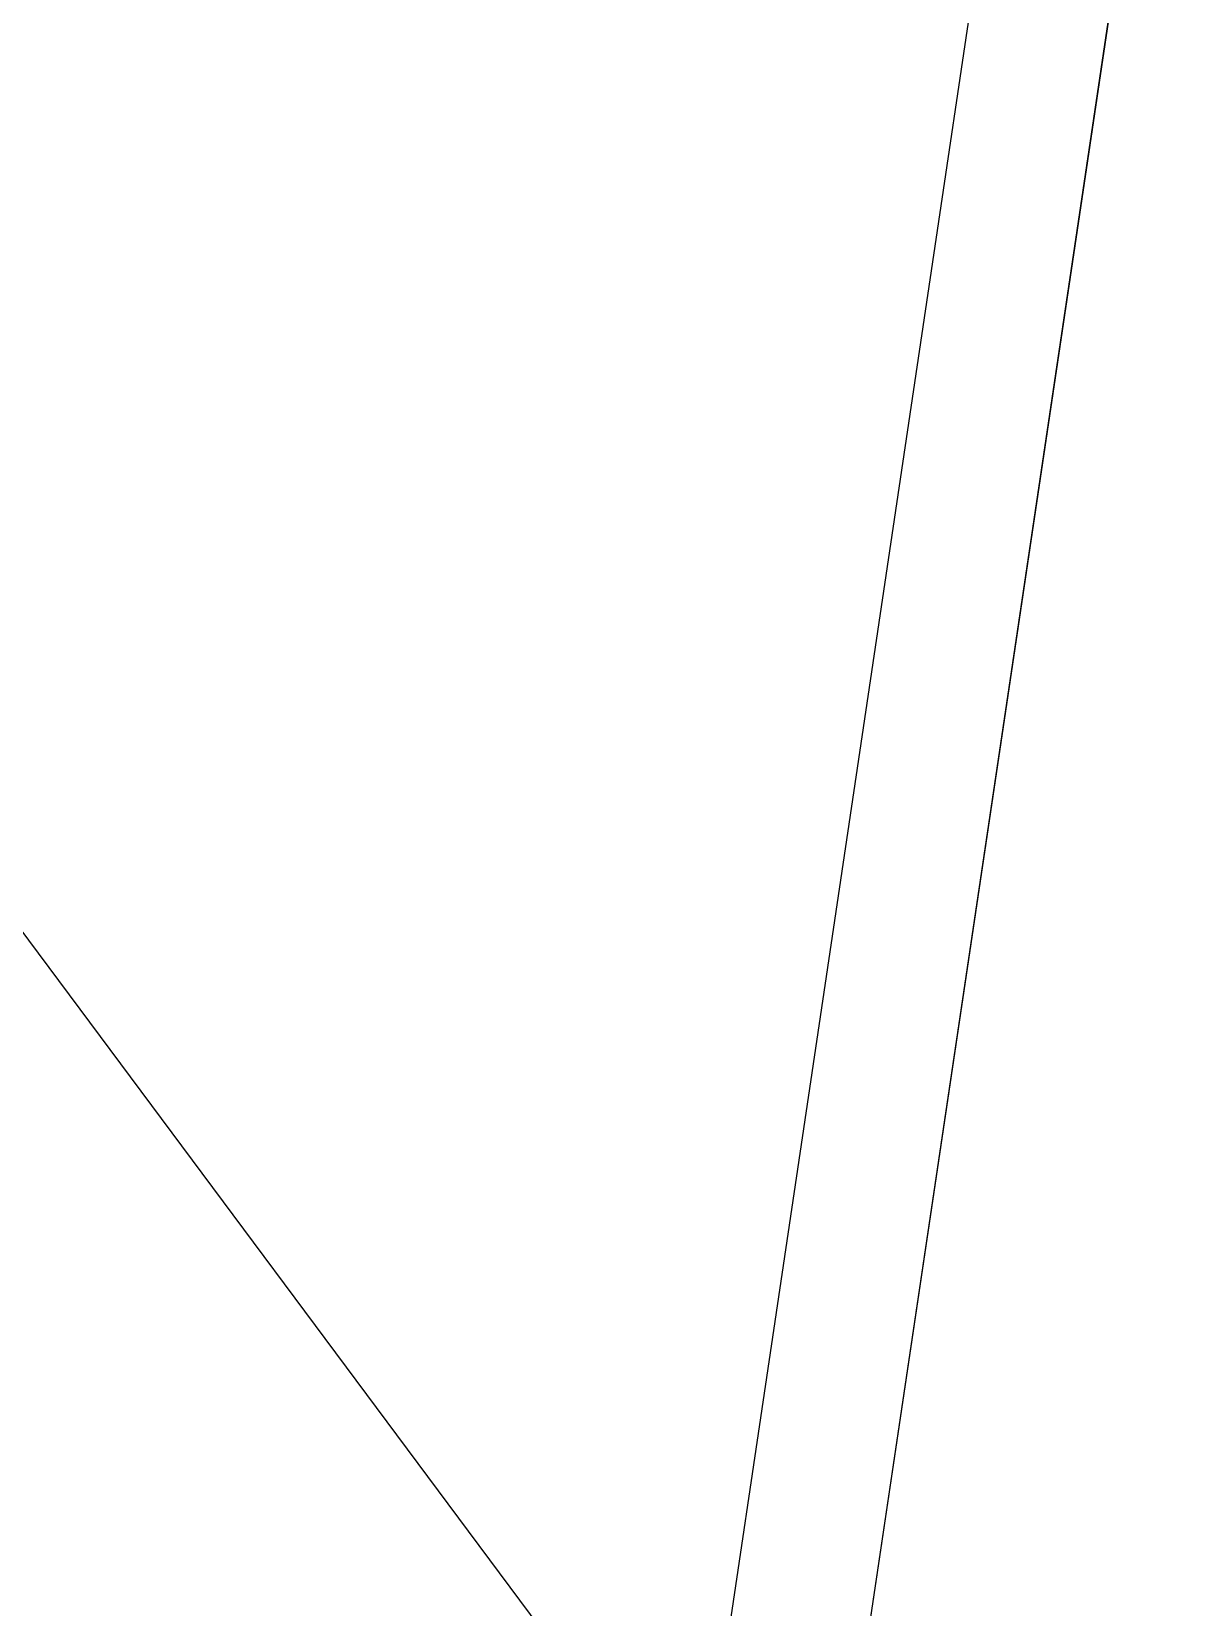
# Model space of a CAD drawing. Header units: millimetres. Extents: x 793 to 3159, y 750 to 2095.
# Drawn here: x 1145.63 to 1149.76, y 1016.33 to 1022.03 of the extents above; entities that cross this region are included whole.
import ezdxf

# ---------------------------------------------------------------- set-up
doc = ezdxf.new("R2010")
doc.units = ezdxf.units.MM
doc.linetypes.add('CONTINUA', pattern=[0])
for name, color, linetype in [('A-BANQUETA', 8, 'Continuous'), ('barda existente', 240, 'Continuous'), ('GUARNICIONES', 8, 'Continuous'), ('poligono real existente', 210, 'Continuous')]:
    doc.layers.add(name, color=color, linetype=linetype)
doc.styles.get("Standard").update_dxf_attribs({"font": 'arial.ttf'})
doc.linetypes.add('RAYACONTDIAG', pattern='A,0.8,["/",Standard,S=0.08,R=0,X=0.025,Y=-0.04],0', length=0.8)

msp = doc.modelspace()

# ---------------------------------------------------------------- linework, layer by layer
at = {"layer": 'A-BANQUETA', "linetype": 'CONTINUA', "ltscale": 0.5}
for p, q in [((1148.03728, 1015.48678, 289.64), (1152.66296, 1046.57386, 293.25)), ((1148.56217, 1015.62105, 289.6436), (1153.15772, 1046.50166, 293.25003))]:
    msp.add_line(p, q, dxfattribs=at)
for centre, radius, start, end in [((1195.64136, 1037.76233, 293.22704), 57.19524, 201.410494, 209.251098), ((1195.62156, 1037.75377, 294.25037), 57.32368, 201.4870075, 209.2895595)]:
    msp.add_arc(centre, radius, start, end, dxfattribs=at)
at = {"layer": 'barda existente', "linetype": 'Continuous', "ltscale": 10}
for p, q in [((1148.03728, 1015.48678, 292.71243), (1152.66296, 1046.57386, 293.25)), ((1148.56255, 1015.61958, 292.716), (1153.15751, 1046.50027, 293.25))]:
    msp.add_line(p, q, dxfattribs=at)
at = {"layer": 'GUARNICIONES'}
msp.add_arc((1195.62156, 1037.75377, 292.507), 57.17368, 201.359196, 209.253733, dxfattribs=at)
at = {"layer": 'poligono real existente', "linetype": 'RAYACONTDIAG', "elevation": 293.251}
msp.add_lwpolyline([(1055.37166, 1138.42562), (1109.5674, 1067.16951), (1112.36524, 1063.41754), (1148.03728, 1015.48678), (1150.55876, 1012.12127), (1195.38998, 953.54068), (1226.62171, 912.33106), (1239.42446, 895.99844), (1246.50946, 888.50967), (1253.87555, 881.25301), (1286.05184, 855.41673), (1294.59981, 849.47316), (1303.20501, 843.77574), (1311.87785, 838.04777), (1320.8075, 832.74745), (1329.87651, 827.81192), (1332.03838, 826.86341), (1343.18162, 821.07729)], dxfattribs=at)

doc.saveas('drawing.dxf')
